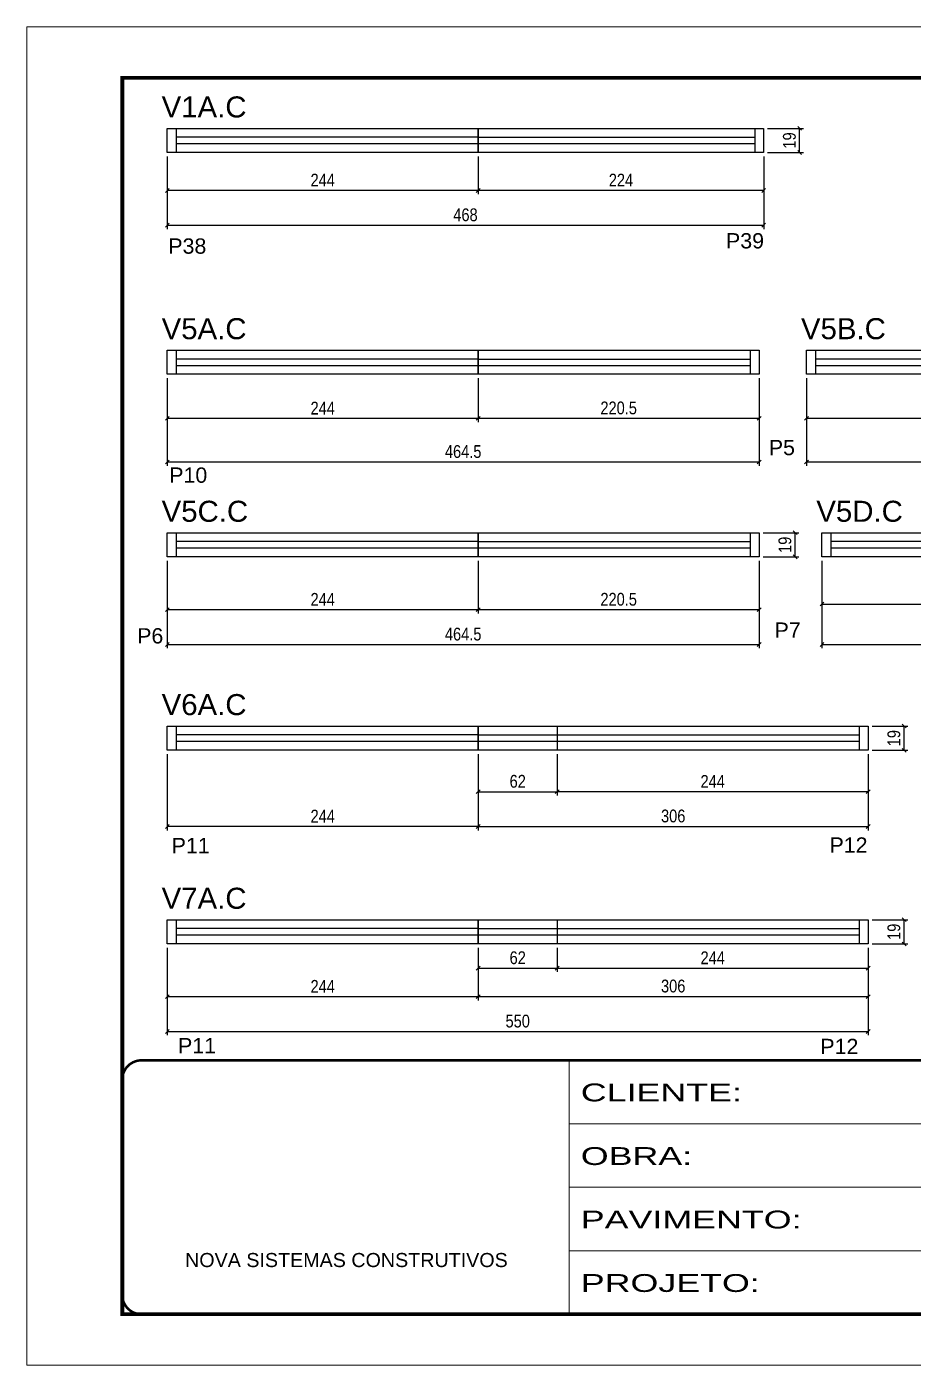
# Model space of a CAD drawing. Header units: millimetres. Extents: x 1659 to 9159, y 667 to 9133.
# Drawn here: x 3895 to 4591, y 1816 to 2866 of the extents above; entities that cross this region are included whole.
import ezdxf

# ---------------------------------------------------------------- set-up
doc = ezdxf.new("R2010")
doc.units = ezdxf.units.MM
doc.linetypes.add('CONTINUO', pattern=[0])
doc.linetypes.add('DASHED', pattern=[0.75, 0.5, -0.25])
for name, color, linetype in [('5', 5, 'Continuous'), ('COTA', 241, 'Continuous'), ('NOMENCLATURA', 7, 'Continuous'), ('Painéis', 200, 'Continuous'), ('SARR_2.2x7', 40, 'Continuous')]:
    doc.layers.add(name, color=color, linetype=linetype)
doc.layers.add('Folhas', color=255, linetype='Continuous', lineweight=9)
doc.layers.add('SARRAFO DE PRESSAO', color=251, linetype='DASHED', lineweight=9)
doc.styles.add('ARIAL', font='arial.ttf')
doc.styles.add('COTA TECNICA', font='techl___.ttf', dxfattribs={"height": 10})
doc.styles.add('COTA TECNICA-50', font='techl___.ttf', dxfattribs={"height": 10})
doc.styles.get("Standard").update_dxf_attribs({"font": 'arial.ttf'})
doc.styles.add('Tecnologia', font='')
doc.styles.get('Tecnologia').set_extended_font_data('Forgotten Futurist')
doc.dimstyles.new('COTA PAINEL-50', dxfattribs={"dimtxt": 10, "dimasz": 3, "dimexe": 3, "dimexo": 3, "dimgap": 3, "dimtad": 1, "dimdec": 1, "dimzin": 12, "dimdsep": 46, "dimtxsty": 'COTA TECNICA-50', "dimblk1": 'OBLIQUE', "dimblk2": 'OBLIQUE', "dimsah": 1, "dimcen": 0.9, "dimclrd": 4, "dimclre": 4, "dimclrt": 240, "dimadec": 1, "dimazin": 3, "dimtfac": 1, "dimtdec": 1, "dimtmove": 0, "dimatfit": 3, "dimfxl": 0, "dimtolj": 1, "dimtzin": 12, "dimarcsym": 0})
doc.dimstyles.new('PAINEL', dxfattribs={"dimtxt": 10, "dimasz": 3, "dimexe": 3, "dimexo": 3, "dimgap": 3, "dimtad": 1, "dimdec": 1, "dimzin": 12, "dimdsep": 46, "dimtxsty": 'COTA TECNICA', "dimblk1": 'OBLIQUE', "dimblk2": 'OBLIQUE', "dimsah": 1, "dimcen": 0.9, "dimclrd": 4, "dimclre": 4, "dimclrt": 240, "dimadec": 1, "dimazin": 3, "dimtfac": 1, "dimtdec": 1, "dimtmove": 0, "dimatfit": 3, "dimfxl": 0, "dimtolj": 1, "dimtzin": 12, "dimarcsym": 0})

# ---------------------------------------------------------------- blocks, each defined once
blk = doc.blocks.new('9999999999')
at = {"color": 30, "linetype": 'CONTINUO'}
for p, q in [((98564.6, 34230.2), (98564.6, 34429.4)), ((98564.6, 34379.6), (99584, 34379.6)), ((98564.6, 34329.8), (99488, 34329.8)), ((98564.6, 34280), (99488, 34280))]:
    blk.add_line(p, q, dxfattribs=at)
at = {"color": 30, "linetype": 'CONTINUO', "const_width": 2}
blk.add_lwpolyline([(99584, 34230.2), (99584, 34414.4, 0.414214), (99569, 34429.4), (98229, 34429.4, 0.414214), (98214, 34414.4), (98214, 34245.2, 0.414214), (98229, 34230.2), (99584, 34230.2)], format="xyb", dxfattribs=at)
at = {"layer": 'Folhas'}
blk.add_lwpolyline([(98139, 34190.2), (99624, 34190.2), (99624, 35240.2), (98139, 35240.2)], close=True, dxfattribs=at)
at = {"layer": 'Folhas', "color": 30, "const_width": 3}
blk.add_lwpolyline([(98214, 34230.2), (99584, 34230.2), (99584, 35200.2), (98214, 35200.2)], close=True, dxfattribs=at)
at = {"color": 7, "linetype": 'Continuous', "ltscale": 5, "style": 'ARIAL'}
blk.add_text('NOVA SISTEMAS CONSTRUTIVOS', height=11.059, dxfattribs=at).set_placement((98263.2, 34267.2))
at = {"layer": 'Folhas', "color": 7, "style": 'Tecnologia', "width": 1.5}
for s, p in [('CLIENTE:', (98573.7, 34397.2)), ('OBRA:', (98573.7, 34347.3)), ('PAVIMENTO:', (98573.7, 34297.5)), ('PROJETO:', (98573.7, 34247.7))]:
    blk.add_text(s, height=14, dxfattribs=at).set_placement(p)
blk = doc.blocks.new('_Oblique')
at = {"color": 0, "linetype": 'ByBlock', "lineweight": -2}
blk.add_line((-0.5, -0.5), (0.5, 0.5), dxfattribs=at)
blk = doc.blocks.new('*D43')
at = {"layer": 'COTA', "color": 4, "lineweight": -2}
for p, q in [((4476.6, 2786.3), (4504.8, 2786.3)), ((4501.8, 2767.3), (4501.8, 2786.3)), ((4476.6, 2767.3), (4504.8, 2767.3))]:
    blk.add_line(p, q, dxfattribs=at)
at = {"layer": 'Defpoints', "color": 0}
for p in [(4473.6, 2786.3), (4501.8, 2786.3), (4473.6, 2767.3)]:
    blk.add_point(p, dxfattribs=at)
at = {"layer": 'COTA', "color": 4, "lineweight": -2, "xscale": 3, "yscale": 3, "zscale": 3}
for p, rotation in [((4501.8, 2786.3), 90), ((4501.8, 2767.3), 270)]:
    blk.add_blockref('_Oblique', p, dxfattribs=dict(at, rotation=rotation))
at = {"layer": 'COTA', "color": 240, "insert": (4493.8, 2776.8), "char_height": 10, "attachment_point": 5, "rotation": 90, "style": 'COTA TECNICA'}
blk.add_mtext('\\A1;19', dxfattribs=at)
blk = doc.blocks.new('*D44')
at = {"layer": 'COTA', "color": 4, "linetype": 'ByBlock', "lineweight": -2}
for p, q in [((4005.6, 2764.3), (4005.6, 2734.6)), ((4249.6, 2764.3), (4249.6, 2734.6)), ((4249.6, 2737.6), (4005.6, 2737.6))]:
    blk.add_line(p, q, dxfattribs=at)
at = {"layer": 'Defpoints', "color": 0, "linetype": 'ByBlock'}
for p in [(4005.6, 2767.3), (4249.6, 2767.3), (4005.6, 2737.6)]:
    blk.add_point(p, dxfattribs=at)
at = {"layer": 'COTA', "color": 4, "linetype": 'ByBlock', "lineweight": -2, "xscale": 3, "yscale": 3, "zscale": 3, "rotation": 180}
blk.add_blockref('_Oblique', (4005.6, 2737.6), dxfattribs=at)
at = {"layer": 'COTA', "color": 4, "linetype": 'ByBlock', "lineweight": -2, "xscale": 3, "yscale": 3, "zscale": 3}
blk.add_blockref('_Oblique', (4249.6, 2737.6), dxfattribs=at)
at = {"layer": 'COTA', "color": 240, "linetype": 'ByBlock', "insert": (4127.6, 2745.7), "char_height": 10, "attachment_point": 5, "style": 'COTA TECNICA-50'}
blk.add_mtext('\\A1;244', dxfattribs=at)
blk = doc.blocks.new('*D45')
at = {"layer": 'COTA', "color": 4, "linetype": 'ByBlock', "lineweight": -2}
for p, q in [((4249.6, 2764.3), (4249.6, 2734.6)), ((4473.6, 2764.3), (4473.6, 2734.6)), ((4473.6, 2737.6), (4249.6, 2737.6))]:
    blk.add_line(p, q, dxfattribs=at)
at = {"layer": 'Defpoints', "color": 0, "linetype": 'ByBlock'}
for p in [(4249.6, 2767.3), (4473.6, 2767.3), (4249.6, 2737.6)]:
    blk.add_point(p, dxfattribs=at)
at = {"layer": 'COTA', "color": 4, "linetype": 'ByBlock', "lineweight": -2, "xscale": 3, "yscale": 3, "zscale": 3, "rotation": 180}
blk.add_blockref('_Oblique', (4249.6, 2737.6), dxfattribs=at)
at = {"layer": 'COTA', "color": 4, "linetype": 'ByBlock', "lineweight": -2, "xscale": 3, "yscale": 3, "zscale": 3}
blk.add_blockref('_Oblique', (4473.6, 2737.6), dxfattribs=at)
at = {"layer": 'COTA', "color": 240, "linetype": 'ByBlock', "insert": (4361.6, 2745.7), "char_height": 10, "attachment_point": 5, "style": 'COTA TECNICA-50'}
blk.add_mtext('\\A1;224', dxfattribs=at)
blk = doc.blocks.new('*D157')
at = {"layer": 'COTA', "color": 4, "lineweight": -2}
for p, q in [((4005.6, 2764.3), (4005.6, 2707.3)), ((4473.6, 2764.3), (4473.6, 2707.3)), ((4005.6, 2710.3), (4473.6, 2710.3))]:
    blk.add_line(p, q, dxfattribs=at)
at = {"layer": 'Defpoints', "color": 0}
for p in [(4005.6, 2767.3), (4473.6, 2767.3), (4473.6, 2710.3)]:
    blk.add_point(p, dxfattribs=at)
at = {"layer": 'COTA', "color": 4, "lineweight": -2, "xscale": 3, "yscale": 3, "zscale": 3, "rotation": 180}
blk.add_blockref('_Oblique', (4005.6, 2710.3), dxfattribs=at)
at = {"layer": 'COTA', "color": 4, "lineweight": -2, "xscale": 3, "yscale": 3, "zscale": 3}
blk.add_blockref('_Oblique', (4473.6, 2710.3), dxfattribs=at)
at = {"layer": 'COTA', "color": 240, "insert": (4239.6, 2718.4), "char_height": 10, "attachment_point": 5, "style": 'COTA TECNICA'}
blk.add_mtext('\\A1;468', dxfattribs=at)
blk = doc.blocks.new('*D49')
at = {"layer": 'COTA', "color": 4, "linetype": 'ByBlock', "lineweight": -2}
for p, q in [((4005.6, 2590.4), (4005.6, 2555.8)), ((4249.6, 2590.4), (4249.6, 2555.8)), ((4249.6, 2558.8), (4005.6, 2558.8))]:
    blk.add_line(p, q, dxfattribs=at)
at = {"layer": 'Defpoints', "color": 0, "linetype": 'ByBlock'}
for p in [(4005.6, 2593.4), (4249.6, 2593.4), (4005.6, 2558.8)]:
    blk.add_point(p, dxfattribs=at)
at = {"layer": 'COTA', "color": 4, "linetype": 'ByBlock', "lineweight": -2, "xscale": 3, "yscale": 3, "zscale": 3, "rotation": 180}
blk.add_blockref('_Oblique', (4005.6, 2558.8), dxfattribs=at)
at = {"layer": 'COTA', "color": 4, "linetype": 'ByBlock', "lineweight": -2, "xscale": 3, "yscale": 3, "zscale": 3}
blk.add_blockref('_Oblique', (4249.6, 2558.8), dxfattribs=at)
at = {"layer": 'COTA', "color": 240, "linetype": 'ByBlock', "insert": (4127.6, 2566.8), "char_height": 10, "attachment_point": 5, "style": 'COTA TECNICA-50'}
blk.add_mtext('\\A1;244', dxfattribs=at)
blk = doc.blocks.new('*D50')
at = {"layer": 'COTA', "color": 4, "linetype": 'ByBlock', "lineweight": -2}
for p, q in [((4249.6, 2590.4), (4249.6, 2555.8)), ((4470.1, 2590.4), (4470.1, 2555.8)), ((4470.1, 2558.8), (4249.6, 2558.8))]:
    blk.add_line(p, q, dxfattribs=at)
at = {"layer": 'Defpoints', "color": 0, "linetype": 'ByBlock'}
for p in [(4249.6, 2593.4), (4470.1, 2593.4), (4249.6, 2558.8)]:
    blk.add_point(p, dxfattribs=at)
at = {"layer": 'COTA', "color": 4, "linetype": 'ByBlock', "lineweight": -2, "xscale": 3, "yscale": 3, "zscale": 3, "rotation": 180}
blk.add_blockref('_Oblique', (4249.6, 2558.8), dxfattribs=at)
at = {"layer": 'COTA', "color": 4, "linetype": 'ByBlock', "lineweight": -2, "xscale": 3, "yscale": 3, "zscale": 3}
blk.add_blockref('_Oblique', (4470.1, 2558.8), dxfattribs=at)
at = {"layer": 'COTA', "color": 240, "linetype": 'ByBlock', "insert": (4359.8, 2566.9), "char_height": 10, "attachment_point": 5, "style": 'COTA TECNICA-50'}
blk.add_mtext('\\A1;220.5', dxfattribs=at)
blk = doc.blocks.new('*D159')
at = {"layer": 'COTA', "color": 4, "lineweight": -2}
for p, q in [((4005.6, 2590.4), (4005.6, 2521.6)), ((4470.1, 2590.4), (4470.1, 2521.6)), ((4005.6, 2524.6), (4470.1, 2524.6))]:
    blk.add_line(p, q, dxfattribs=at)
at = {"layer": 'Defpoints', "color": 0}
for p in [(4005.6, 2593.4), (4470.1, 2593.4), (4470.1, 2524.6)]:
    blk.add_point(p, dxfattribs=at)
at = {"layer": 'COTA', "color": 4, "lineweight": -2, "xscale": 3, "yscale": 3, "zscale": 3, "rotation": 180}
blk.add_blockref('_Oblique', (4005.6, 2524.6), dxfattribs=at)
at = {"layer": 'COTA', "color": 4, "lineweight": -2, "xscale": 3, "yscale": 3, "zscale": 3}
blk.add_blockref('_Oblique', (4470.1, 2524.6), dxfattribs=at)
at = {"layer": 'COTA', "color": 240, "insert": (4237.8, 2532.7), "char_height": 10, "attachment_point": 5, "style": 'COTA TECNICA'}
blk.add_mtext('\\A1;464.5', dxfattribs=at)
blk = doc.blocks.new('*D51')
at = {"layer": 'COTA', "color": 4, "linetype": 'ByBlock', "lineweight": -2}
for p, q in [((4507.2, 2590.4), (4507.2, 2555.8)), ((4751.2, 2590.4), (4751.2, 2555.8)), ((4751.2, 2558.8), (4507.2, 2558.8))]:
    blk.add_line(p, q, dxfattribs=at)
at = {"layer": 'Defpoints', "color": 0, "linetype": 'ByBlock'}
for p in [(4507.2, 2593.4), (4751.2, 2593.4), (4507.2, 2558.8)]:
    blk.add_point(p, dxfattribs=at)
at = {"layer": 'COTA', "color": 4, "linetype": 'ByBlock', "lineweight": -2, "xscale": 3, "yscale": 3, "zscale": 3, "rotation": 180}
blk.add_blockref('_Oblique', (4507.2, 2558.8), dxfattribs=at)
at = {"layer": 'COTA', "color": 4, "linetype": 'ByBlock', "lineweight": -2, "xscale": 3, "yscale": 3, "zscale": 3}
blk.add_blockref('_Oblique', (4751.2, 2558.8), dxfattribs=at)
at = {"layer": 'COTA', "color": 240, "linetype": 'ByBlock', "insert": (4629.2, 2566.8), "char_height": 10, "attachment_point": 5, "style": 'COTA TECNICA-50'}
blk.add_mtext('\\A1;244', dxfattribs=at)
blk = doc.blocks.new('*D160')
at = {"layer": 'COTA', "color": 4, "lineweight": -2}
for p, q in [((4507.2, 2590.4), (4507.2, 2521.6)), ((4968.2, 2590.4), (4968.2, 2521.6)), ((4507.2, 2524.6), (4968.2, 2524.6))]:
    blk.add_line(p, q, dxfattribs=at)
at = {"layer": 'Defpoints', "color": 0}
for p in [(4507.2, 2593.4), (4968.2, 2593.4), (4968.2, 2524.6)]:
    blk.add_point(p, dxfattribs=at)
at = {"layer": 'COTA', "color": 4, "lineweight": -2, "xscale": 3, "yscale": 3, "zscale": 3, "rotation": 180}
blk.add_blockref('_Oblique', (4507.2, 2524.6), dxfattribs=at)
at = {"layer": 'COTA', "color": 4, "lineweight": -2, "xscale": 3, "yscale": 3, "zscale": 3}
blk.add_blockref('_Oblique', (4968.2, 2524.6), dxfattribs=at)
at = {"layer": 'COTA', "color": 240, "insert": (4737.7, 2532.7), "char_height": 10, "attachment_point": 5, "style": 'COTA TECNICA'}
blk.add_mtext('\\A1;461', dxfattribs=at)
blk = doc.blocks.new('*D53')
at = {"layer": 'COTA', "color": 4, "lineweight": -2}
for p, q in [((4473.1, 2469.1), (4501.3, 2469.1)), ((4498.3, 2450.1), (4498.3, 2469.1)), ((4473.1, 2450.1), (4501.3, 2450.1))]:
    blk.add_line(p, q, dxfattribs=at)
at = {"layer": 'Defpoints', "color": 0}
for p in [(4470.1, 2469.1), (4498.3, 2469.1), (4470.1, 2450.1)]:
    blk.add_point(p, dxfattribs=at)
at = {"layer": 'COTA', "color": 4, "lineweight": -2, "xscale": 3, "yscale": 3, "zscale": 3}
for p, rotation in [((4498.3, 2469.1), 90), ((4498.3, 2450.1), 270)]:
    blk.add_blockref('_Oblique', p, dxfattribs=dict(at, rotation=rotation))
at = {"layer": 'COTA', "color": 240, "insert": (4490.3, 2459.6), "char_height": 10, "attachment_point": 5, "rotation": 90, "style": 'COTA TECNICA'}
blk.add_mtext('\\A1;19', dxfattribs=at)
blk = doc.blocks.new('*D54')
at = {"layer": 'COTA', "color": 4, "linetype": 'ByBlock', "lineweight": -2}
for p, q in [((4005.6, 2447.1), (4005.6, 2405.7)), ((4249.6, 2447.1), (4249.6, 2405.7)), ((4249.6, 2408.7), (4005.6, 2408.7))]:
    blk.add_line(p, q, dxfattribs=at)
at = {"layer": 'Defpoints', "color": 0, "linetype": 'ByBlock'}
for p in [(4005.6, 2450.1), (4249.6, 2450.1), (4005.6, 2408.7)]:
    blk.add_point(p, dxfattribs=at)
at = {"layer": 'COTA', "color": 4, "linetype": 'ByBlock', "lineweight": -2, "xscale": 3, "yscale": 3, "zscale": 3, "rotation": 180}
blk.add_blockref('_Oblique', (4005.6, 2408.7), dxfattribs=at)
at = {"layer": 'COTA', "color": 4, "linetype": 'ByBlock', "lineweight": -2, "xscale": 3, "yscale": 3, "zscale": 3}
blk.add_blockref('_Oblique', (4249.6, 2408.7), dxfattribs=at)
at = {"layer": 'COTA', "color": 240, "linetype": 'ByBlock', "insert": (4127.6, 2416.8), "char_height": 10, "attachment_point": 5, "style": 'COTA TECNICA-50'}
blk.add_mtext('\\A1;244', dxfattribs=at)
blk = doc.blocks.new('*D55')
at = {"layer": 'COTA', "color": 4, "linetype": 'ByBlock', "lineweight": -2}
for p, q in [((4249.6, 2447.1), (4249.6, 2405.7)), ((4470.1, 2447.1), (4470.1, 2405.7)), ((4470.1, 2408.7), (4249.6, 2408.7))]:
    blk.add_line(p, q, dxfattribs=at)
at = {"layer": 'Defpoints', "color": 0, "linetype": 'ByBlock'}
for p in [(4249.6, 2450.1), (4470.1, 2450.1), (4249.6, 2408.7)]:
    blk.add_point(p, dxfattribs=at)
at = {"layer": 'COTA', "color": 4, "linetype": 'ByBlock', "lineweight": -2, "xscale": 3, "yscale": 3, "zscale": 3, "rotation": 180}
blk.add_blockref('_Oblique', (4249.6, 2408.7), dxfattribs=at)
at = {"layer": 'COTA', "color": 4, "linetype": 'ByBlock', "lineweight": -2, "xscale": 3, "yscale": 3, "zscale": 3}
blk.add_blockref('_Oblique', (4470.1, 2408.7), dxfattribs=at)
at = {"layer": 'COTA', "color": 240, "linetype": 'ByBlock', "insert": (4359.8, 2416.8), "char_height": 10, "attachment_point": 5, "style": 'COTA TECNICA-50'}
blk.add_mtext('\\A1;220.5', dxfattribs=at)
blk = doc.blocks.new('*D161')
at = {"layer": 'COTA', "color": 4, "lineweight": -2}
for p, q in [((4005.6, 2447.1), (4005.6, 2378.4)), ((4470.1, 2447.1), (4470.1, 2378.4)), ((4005.6, 2381.4), (4470.1, 2381.4))]:
    blk.add_line(p, q, dxfattribs=at)
at = {"layer": 'Defpoints', "color": 0}
for p in [(4005.6, 2450.1), (4470.1, 2450.1), (4470.1, 2381.4)]:
    blk.add_point(p, dxfattribs=at)
at = {"layer": 'COTA', "color": 4, "lineweight": -2, "xscale": 3, "yscale": 3, "zscale": 3, "rotation": 180}
blk.add_blockref('_Oblique', (4005.6, 2381.4), dxfattribs=at)
at = {"layer": 'COTA', "color": 4, "lineweight": -2, "xscale": 3, "yscale": 3, "zscale": 3}
blk.add_blockref('_Oblique', (4470.1, 2381.4), dxfattribs=at)
at = {"layer": 'COTA', "color": 240, "insert": (4237.8, 2389.5), "char_height": 10, "attachment_point": 5, "style": 'COTA TECNICA'}
blk.add_mtext('\\A1;464.5', dxfattribs=at)
blk = doc.blocks.new('*D57')
at = {"layer": 'COTA', "color": 4, "linetype": 'ByBlock', "lineweight": -2}
for p, q in [((4519.3, 2447.1), (4519.3, 2410.1)), ((4763.3, 2447.1), (4763.3, 2410.1)), ((4519.3, 2413.1), (4763.3, 2413.1))]:
    blk.add_line(p, q, dxfattribs=at)
at = {"layer": 'Defpoints', "color": 0, "linetype": 'ByBlock'}
for p in [(4519.3, 2450.1), (4763.3, 2450.1), (4763.3, 2413.1)]:
    blk.add_point(p, dxfattribs=at)
at = {"layer": 'COTA', "color": 4, "linetype": 'ByBlock', "lineweight": -2, "xscale": 3, "yscale": 3, "zscale": 3, "rotation": 180}
blk.add_blockref('_Oblique', (4519.3, 2413.1), dxfattribs=at)
at = {"layer": 'COTA', "color": 4, "linetype": 'ByBlock', "lineweight": -2, "xscale": 3, "yscale": 3, "zscale": 3}
blk.add_blockref('_Oblique', (4763.3, 2413.1), dxfattribs=at)
at = {"layer": 'COTA', "color": 240, "linetype": 'ByBlock', "insert": (4641.3, 2421.1), "char_height": 10, "attachment_point": 5, "style": 'COTA TECNICA-50'}
blk.add_mtext('\\A1;244', dxfattribs=at)
blk = doc.blocks.new('*D162')
at = {"layer": 'COTA', "color": 4, "lineweight": -2}
for p, q in [((4519.3, 2447.1), (4519.3, 2378.4)), ((4909.8, 2447.1), (4909.8, 2378.4)), ((4519.3, 2381.4), (4909.8, 2381.4))]:
    blk.add_line(p, q, dxfattribs=at)
at = {"layer": 'Defpoints', "color": 0}
for p in [(4519.3, 2450.1), (4909.8, 2450.1), (4909.8, 2381.4)]:
    blk.add_point(p, dxfattribs=at)
at = {"layer": 'COTA', "color": 4, "lineweight": -2, "xscale": 3, "yscale": 3, "zscale": 3, "rotation": 180}
blk.add_blockref('_Oblique', (4519.3, 2381.4), dxfattribs=at)
at = {"layer": 'COTA', "color": 4, "lineweight": -2, "xscale": 3, "yscale": 3, "zscale": 3}
blk.add_blockref('_Oblique', (4909.8, 2381.4), dxfattribs=at)
at = {"layer": 'COTA', "color": 240, "insert": (4714.5, 2389.6), "char_height": 10, "attachment_point": 5, "style": 'COTA TECNICA'}
blk.add_mtext('\\A1;390.5', dxfattribs=at)
blk = doc.blocks.new('*D77')
at = {"layer": 'COTA', "color": 4, "lineweight": -2}
for p, q in [((4558.6, 2317.4), (4586.8, 2317.4)), ((4583.8, 2298.4), (4583.8, 2317.4)), ((4558.6, 2298.4), (4586.8, 2298.4))]:
    blk.add_line(p, q, dxfattribs=at)
at = {"layer": 'Defpoints', "color": 0}
for p in [(4555.6, 2317.4), (4583.8, 2317.4), (4555.6, 2298.4)]:
    blk.add_point(p, dxfattribs=at)
at = {"layer": 'COTA', "color": 4, "lineweight": -2, "xscale": 3, "yscale": 3, "zscale": 3}
for p, rotation in [((4583.8, 2317.4), 90), ((4583.8, 2298.4), 270)]:
    blk.add_blockref('_Oblique', p, dxfattribs=dict(at, rotation=rotation))
at = {"layer": 'COTA', "color": 240, "insert": (4575.8, 2307.9), "char_height": 10, "attachment_point": 5, "rotation": 90, "style": 'COTA TECNICA'}
blk.add_mtext('\\A1;19', dxfattribs=at)
blk = doc.blocks.new('*D78')
at = {"layer": 'COTA', "color": 4, "linetype": 'ByBlock', "lineweight": -2}
for p, q in [((4005.6, 2295.4), (4005.6, 2235.6)), ((4249.6, 2295.4), (4249.6, 2235.6)), ((4249.6, 2238.6), (4005.6, 2238.6))]:
    blk.add_line(p, q, dxfattribs=at)
at = {"layer": 'Defpoints', "color": 0, "linetype": 'ByBlock'}
for p in [(4005.6, 2298.4), (4249.6, 2298.4), (4005.6, 2238.6)]:
    blk.add_point(p, dxfattribs=at)
at = {"layer": 'COTA', "color": 4, "linetype": 'ByBlock', "lineweight": -2, "xscale": 3, "yscale": 3, "zscale": 3, "rotation": 180}
blk.add_blockref('_Oblique', (4005.6, 2238.6), dxfattribs=at)
at = {"layer": 'COTA', "color": 4, "linetype": 'ByBlock', "lineweight": -2, "xscale": 3, "yscale": 3, "zscale": 3}
blk.add_blockref('_Oblique', (4249.6, 2238.6), dxfattribs=at)
at = {"layer": 'COTA', "color": 240, "linetype": 'ByBlock', "insert": (4127.6, 2246.7), "char_height": 10, "attachment_point": 5, "style": 'COTA TECNICA-50'}
blk.add_mtext('\\A1;244', dxfattribs=at)
blk = doc.blocks.new('*D79')
at = {"layer": 'COTA', "color": 4, "linetype": 'ByBlock', "lineweight": -2}
for p, q in [((4311.6, 2295.4), (4311.6, 2262.9)), ((4555.6, 2295.4), (4555.6, 2262.9)), ((4555.6, 2265.9), (4311.6, 2265.9))]:
    blk.add_line(p, q, dxfattribs=at)
at = {"layer": 'Defpoints', "color": 0, "linetype": 'ByBlock'}
for p in [(4311.6, 2298.4), (4555.6, 2298.4), (4311.6, 2265.9)]:
    blk.add_point(p, dxfattribs=at)
at = {"layer": 'COTA', "color": 4, "linetype": 'ByBlock', "lineweight": -2, "xscale": 3, "yscale": 3, "zscale": 3, "rotation": 180}
blk.add_blockref('_Oblique', (4311.6, 2265.9), dxfattribs=at)
at = {"layer": 'COTA', "color": 4, "linetype": 'ByBlock', "lineweight": -2, "xscale": 3, "yscale": 3, "zscale": 3}
blk.add_blockref('_Oblique', (4555.6, 2265.9), dxfattribs=at)
at = {"layer": 'COTA', "color": 240, "linetype": 'ByBlock', "insert": (4433.6, 2274), "char_height": 10, "attachment_point": 5, "style": 'COTA TECNICA-50'}
blk.add_mtext('\\A1;244', dxfattribs=at)
blk = doc.blocks.new('*D175')
at = {"layer": 'COTA', "color": 4, "lineweight": -2}
for p, q in [((4249.6, 2295.4), (4249.6, 2235.6)), ((4555.6, 2295.4), (4555.6, 2235.6)), ((4249.6, 2238.6), (4555.6, 2238.6))]:
    blk.add_line(p, q, dxfattribs=at)
at = {"layer": 'Defpoints', "color": 0}
for p in [(4249.6, 2298.4), (4555.6, 2298.4), (4555.6, 2238.6)]:
    blk.add_point(p, dxfattribs=at)
at = {"layer": 'COTA', "color": 4, "lineweight": -2, "xscale": 3, "yscale": 3, "zscale": 3, "rotation": 180}
blk.add_blockref('_Oblique', (4249.6, 2238.6), dxfattribs=at)
at = {"layer": 'COTA', "color": 4, "lineweight": -2, "xscale": 3, "yscale": 3, "zscale": 3}
blk.add_blockref('_Oblique', (4555.6, 2238.6), dxfattribs=at)
at = {"layer": 'COTA', "color": 240, "insert": (4402.6, 2246.8), "char_height": 10, "attachment_point": 5, "style": 'COTA TECNICA'}
blk.add_mtext('\\A1;306', dxfattribs=at)
blk = doc.blocks.new('*D80')
at = {"layer": 'COTA', "color": 4, "lineweight": -2}
for p, q in [((4558.6, 2165.5), (4586.8, 2165.5)), ((4583.8, 2146.5), (4583.8, 2165.5)), ((4558.6, 2146.5), (4586.8, 2146.5))]:
    blk.add_line(p, q, dxfattribs=at)
at = {"layer": 'Defpoints', "color": 0}
for p in [(4555.6, 2165.5), (4583.8, 2165.5), (4555.6, 2146.5)]:
    blk.add_point(p, dxfattribs=at)
at = {"layer": 'COTA', "color": 4, "lineweight": -2, "xscale": 3, "yscale": 3, "zscale": 3}
for p, rotation in [((4583.8, 2165.5), 90), ((4583.8, 2146.5), 270)]:
    blk.add_blockref('_Oblique', p, dxfattribs=dict(at, rotation=rotation))
at = {"layer": 'COTA', "color": 240, "insert": (4575.8, 2156), "char_height": 10, "attachment_point": 5, "rotation": 90, "style": 'COTA TECNICA'}
blk.add_mtext('\\A1;19', dxfattribs=at)
blk = doc.blocks.new('*D81')
at = {"layer": 'COTA', "color": 4, "linetype": 'ByBlock', "lineweight": -2}
for p, q in [((4005.6, 2143.5), (4005.6, 2102.1)), ((4249.6, 2143.5), (4249.6, 2102.1)), ((4249.6, 2105.1), (4005.6, 2105.1))]:
    blk.add_line(p, q, dxfattribs=at)
at = {"layer": 'Defpoints', "color": 0, "linetype": 'ByBlock'}
for p in [(4005.6, 2146.5), (4249.6, 2146.5), (4005.6, 2105.1)]:
    blk.add_point(p, dxfattribs=at)
at = {"layer": 'COTA', "color": 4, "linetype": 'ByBlock', "lineweight": -2, "xscale": 3, "yscale": 3, "zscale": 3, "rotation": 180}
blk.add_blockref('_Oblique', (4005.6, 2105.1), dxfattribs=at)
at = {"layer": 'COTA', "color": 4, "linetype": 'ByBlock', "lineweight": -2, "xscale": 3, "yscale": 3, "zscale": 3}
blk.add_blockref('_Oblique', (4249.6, 2105.1), dxfattribs=at)
at = {"layer": 'COTA', "color": 240, "linetype": 'ByBlock', "insert": (4127.6, 2113.2), "char_height": 10, "attachment_point": 5, "style": 'COTA TECNICA-50'}
blk.add_mtext('\\A1;244', dxfattribs=at)
blk = doc.blocks.new('*D82')
at = {"layer": 'COTA', "color": 4, "linetype": 'ByBlock', "lineweight": -2}
for p, q in [((4249.6, 2143.5), (4249.6, 2102.1)), ((4555.6, 2143.5), (4555.6, 2102.1)), ((4555.6, 2105.1), (4249.6, 2105.1))]:
    blk.add_line(p, q, dxfattribs=at)
at = {"layer": 'Defpoints', "color": 0, "linetype": 'ByBlock'}
for p in [(4249.6, 2146.5), (4555.6, 2146.5), (4249.6, 2105.1)]:
    blk.add_point(p, dxfattribs=at)
at = {"layer": 'COTA', "color": 4, "linetype": 'ByBlock', "lineweight": -2, "xscale": 3, "yscale": 3, "zscale": 3, "rotation": 180}
blk.add_blockref('_Oblique', (4249.6, 2105.1), dxfattribs=at)
at = {"layer": 'COTA', "color": 4, "linetype": 'ByBlock', "lineweight": -2, "xscale": 3, "yscale": 3, "zscale": 3}
blk.add_blockref('_Oblique', (4555.6, 2105.1), dxfattribs=at)
at = {"layer": 'COTA', "color": 240, "linetype": 'ByBlock', "insert": (4402.6, 2113.4), "char_height": 10, "attachment_point": 5, "style": 'COTA TECNICA-50'}
blk.add_mtext('\\A1;306', dxfattribs=at)
blk = doc.blocks.new('*D176')
at = {"layer": 'COTA', "color": 4, "lineweight": -2}
for p, q in [((4005.6, 2143.5), (4005.6, 2074.8)), ((4555.6, 2143.5), (4555.6, 2074.8)), ((4005.6, 2077.8), (4555.6, 2077.8))]:
    blk.add_line(p, q, dxfattribs=at)
at = {"layer": 'Defpoints', "color": 0}
for p in [(4005.6, 2146.5), (4555.6, 2146.5), (4555.6, 2077.8)]:
    blk.add_point(p, dxfattribs=at)
at = {"layer": 'COTA', "color": 4, "lineweight": -2, "xscale": 3, "yscale": 3, "zscale": 3, "rotation": 180}
blk.add_blockref('_Oblique', (4005.6, 2077.8), dxfattribs=at)
at = {"layer": 'COTA', "color": 4, "lineweight": -2, "xscale": 3, "yscale": 3, "zscale": 3}
blk.add_blockref('_Oblique', (4555.6, 2077.8), dxfattribs=at)
at = {"layer": 'COTA', "color": 240, "insert": (4280.6, 2085.9), "char_height": 10, "attachment_point": 5, "style": 'COTA TECNICA'}
blk.add_mtext('\\A1;550', dxfattribs=at)
blk = doc.blocks.new('*D209')
at = {"layer": 'COTA', "color": 4, "linetype": 'ByBlock', "lineweight": -2}
for p, q in [((4249.6, 2295.4), (4249.6, 2262.9)), ((4311.6, 2295.4), (4311.6, 2262.9)), ((4249.6, 2265.9), (4311.6, 2265.9))]:
    blk.add_line(p, q, dxfattribs=at)
at = {"layer": 'Defpoints', "color": 0, "linetype": 'ByBlock'}
for p in [(4249.6, 2298.4), (4311.6, 2298.4), (4311.6, 2265.9)]:
    blk.add_point(p, dxfattribs=at)
at = {"layer": 'COTA', "color": 4, "linetype": 'ByBlock', "lineweight": -2, "xscale": 3, "yscale": 3, "zscale": 3, "rotation": 180}
blk.add_blockref('_Oblique', (4249.6, 2265.9), dxfattribs=at)
at = {"layer": 'COTA', "color": 4, "linetype": 'ByBlock', "lineweight": -2, "xscale": 3, "yscale": 3, "zscale": 3}
blk.add_blockref('_Oblique', (4311.6, 2265.9), dxfattribs=at)
at = {"layer": 'COTA', "color": 240, "linetype": 'ByBlock', "insert": (4280.6, 2274), "char_height": 10, "attachment_point": 5, "style": 'COTA TECNICA-50'}
blk.add_mtext('\\A1;62', dxfattribs=at)
blk = doc.blocks.new('*D210')
at = {"layer": 'COTA', "color": 4, "linetype": 'ByBlock', "lineweight": -2}
for p, q in [((4249.6, 2143.5), (4249.6, 2124.5)), ((4311.6, 2143.5), (4311.6, 2124.5)), ((4249.6, 2127.5), (4311.6, 2127.5))]:
    blk.add_line(p, q, dxfattribs=at)
at = {"layer": 'Defpoints', "color": 0, "linetype": 'ByBlock'}
for p in [(4249.6, 2146.5), (4311.6, 2146.5), (4311.6, 2127.5)]:
    blk.add_point(p, dxfattribs=at)
at = {"layer": 'COTA', "color": 4, "linetype": 'ByBlock', "lineweight": -2, "xscale": 3, "yscale": 3, "zscale": 3, "rotation": 180}
blk.add_blockref('_Oblique', (4249.6, 2127.5), dxfattribs=at)
at = {"layer": 'COTA', "color": 4, "linetype": 'ByBlock', "lineweight": -2, "xscale": 3, "yscale": 3, "zscale": 3}
blk.add_blockref('_Oblique', (4311.6, 2127.5), dxfattribs=at)
at = {"layer": 'COTA', "color": 240, "linetype": 'ByBlock', "insert": (4280.6, 2135.6), "char_height": 10, "attachment_point": 5, "style": 'COTA TECNICA-50'}
blk.add_mtext('\\A1;62', dxfattribs=at)
blk = doc.blocks.new('*D211')
at = {"layer": 'COTA', "color": 4, "linetype": 'ByBlock', "lineweight": -2}
for p, q in [((4311.6, 2143.5), (4311.6, 2124.5)), ((4555.6, 2143.5), (4555.6, 2124.5)), ((4311.6, 2127.5), (4555.6, 2127.5))]:
    blk.add_line(p, q, dxfattribs=at)
at = {"layer": 'Defpoints', "color": 0, "linetype": 'ByBlock'}
for p in [(4311.6, 2146.5), (4555.6, 2146.5), (4555.6, 2127.5)]:
    blk.add_point(p, dxfattribs=at)
at = {"layer": 'COTA', "color": 4, "linetype": 'ByBlock', "lineweight": -2, "xscale": 3, "yscale": 3, "zscale": 3, "rotation": 180}
blk.add_blockref('_Oblique', (4311.6, 2127.5), dxfattribs=at)
at = {"layer": 'COTA', "color": 4, "linetype": 'ByBlock', "lineweight": -2, "xscale": 3, "yscale": 3, "zscale": 3}
blk.add_blockref('_Oblique', (4555.6, 2127.5), dxfattribs=at)
at = {"layer": 'COTA', "color": 240, "linetype": 'ByBlock', "insert": (4433.6, 2135.6), "char_height": 10, "attachment_point": 5, "style": 'COTA TECNICA-50'}
blk.add_mtext('\\A1;244', dxfattribs=at)

msp = doc.modelspace()

# ---------------------------------------------------------------- linework, layer by layer
at = {"layer": 'Painéis'}
for p, q in [((4311.57, 2317.43), (4311.57, 2298.43)), ((4311.58, 2165.52), (4311.58, 2146.52))]:
    msp.add_line(p, q, dxfattribs=at)
for points in [[(4249.58, 2767.3), (4005.58, 2767.3), (4005.58, 2786.3), (4249.58, 2786.3)], [(4249.58, 2786.3), (4473.57, 2786.3), (4473.57, 2767.3), (4249.58, 2767.3)], [(4249.58, 2593.35), (4005.58, 2593.35), (4005.58, 2612.35), (4249.58, 2612.35)], [(4249.58, 2612.35), (4249.58, 2612.35), (4249.58, 2593.35), (4249.58, 2593.35)], [(4249.58, 2612.35), (4470.07, 2612.35), (4470.07, 2593.35), (4249.58, 2593.35)], [(4751.22, 2593.35), (4507.22, 2593.35), (4507.22, 2612.35), (4751.22, 2612.35)], [(4249.58, 2450.11), (4005.58, 2450.11), (4005.58, 2469.11), (4249.58, 2469.11)], [(4249.58, 2469.11), (4249.58, 2469.11), (4249.58, 2450.11), (4249.58, 2450.11)], [(4249.58, 2469.11), (4470.07, 2469.11), (4470.07, 2450.11), (4249.58, 2450.11)], [(4763.3, 2450.11), (4519.3, 2450.11), (4519.3, 2469.11), (4763.3, 2469.11)], [(4249.58, 2298.43), (4005.58, 2298.43), (4005.58, 2317.43), (4249.58, 2317.43)], [(4249.58, 2317.43), (4249.58, 2317.43), (4249.58, 2298.43), (4249.58, 2298.43)], [(4249.58, 2317.43), (4555.57, 2317.43), (4555.57, 2298.43), (4249.58, 2298.43)], [(4249.58, 2146.52), (4005.58, 2146.52), (4005.58, 2165.52), (4249.58, 2165.52)], [(4249.58, 2165.52), (4249.58, 2165.52), (4249.58, 2146.52), (4249.58, 2146.52)], [(4249.58, 2165.52), (4555.57, 2165.52), (4555.57, 2146.52), (4249.58, 2146.52)]]:
    msp.add_lwpolyline(points, close=True, dxfattribs=at)
at = {"layer": 'SARR_2.2x7', "linetype": 'Continuous'}
for p, q in [((4012.58, 2786.3), (4012.58, 2767.3)), ((4466.57, 2786.3), (4466.57, 2767.3)), ((4249.58, 2779.3), (4012.58, 2779.3)), ((4012.58, 2774.3), (4249.58, 2774.3)), ((4249.58, 2779.3), (4466.57, 2779.3)), ((4249.58, 2774.3), (4466.57, 2774.3)), ((4012.58, 2612.35), (4012.58, 2593.35)), ((4249.58, 2605.35), (4012.58, 2605.35)), ((4249.58, 2605.35), (4463.07, 2605.35)), ((4463.07, 2612.35), (4463.07, 2593.35)), ((4514.22, 2612.35), (4514.22, 2593.35)), ((4751.22, 2605.35), (4514.22, 2605.35)), ((4012.58, 2600.35), (4249.58, 2600.35)), ((4249.58, 2600.35), (4463.07, 2600.35)), ((4514.22, 2600.35), (4751.22, 2600.35)), ((4012.58, 2469.11), (4012.58, 2450.11)), ((4463.07, 2469.11), (4463.07, 2450.11)), ((4526.3, 2469.11), (4526.3, 2450.11)), ((4249.58, 2462.11), (4012.58, 2462.11)), ((4012.58, 2457.11), (4249.58, 2457.11)), ((4249.58, 2462.11), (4463.07, 2462.11)), ((4249.58, 2457.11), (4463.07, 2457.11)), ((4763.3, 2462.11), (4526.3, 2462.11)), ((4526.3, 2457.11), (4763.3, 2457.11)), ((4012.58, 2317.43), (4012.58, 2298.43)), ((4249.58, 2310.43), (4012.58, 2310.43)), ((4249.58, 2310.43), (4548.57, 2310.43)), ((4548.57, 2317.43), (4548.57, 2298.43)), ((4012.58, 2305.43), (4249.58, 2305.43)), ((4249.58, 2305.43), (4548.57, 2305.43)), ((4012.58, 2165.52), (4012.58, 2146.52)), ((4548.57, 2165.52), (4548.57, 2146.52)), ((4249.58, 2158.52), (4012.58, 2158.52)), ((4012.58, 2153.52), (4249.58, 2153.52)), ((4249.58, 2158.52), (4548.57, 2158.52)), ((4249.58, 2153.52), (4548.57, 2153.52))]:
    msp.add_line(p, q, dxfattribs=at)

# ---------------------------------------------------------------- block references
at = {"layer": 'SARRAFO DE PRESSAO', "color": 6, "linetype": 'ByBlock'}
msp.add_blockref('9999999999', (-94243.62, -32374.22), dxfattribs=at)

# ---------------------------------------------------------------- texts
at = {"layer": '5', "linetype": 'Continuous'}
for s, p in [('P38', (4006.45, 2687.96)), ('P39', (4444.05, 2692.09)), ('P5', (4477.63, 2529.9)), ('P10', (4007.17, 2508.28)), ('P6', (3981.99, 2382.2)), ('P7', (4482.13, 2386.65)), ('P11', (4009.07, 2217.68)), ('P12', (4525.25, 2218.08)), ('P11', (4014.09, 2060.73)), ('P12', (4518.07, 2060.04))]:
    msp.add_text(s, height=12, rotation=359.99996, dxfattribs=at).set_placement(p)
at = {"layer": 'NOMENCLATURA', "linetype": 'Continuous'}
for s, p in [('V1A.C', (4001.2, 2794.85)), ('V5A.C', (4001.2, 2620.89)), ('V5B.C', (4502.84, 2620.89)), ('V5C.C', (4001.2, 2477.65)), ('V5D.C', (4514.91, 2477.65)), ('V6A.C', (4001.2, 2325.98)), ('V7A.C', (4001.2, 2174.07))]:
    msp.add_text(s, height=16.5, dxfattribs=at).set_placement(p)

# ---------------------------------------------------------------- dimensions: what is measured, and where the dimension line sits
at = {"layer": 'COTA'}
for base, p1, p2, picture, middle in [((4501.84, 2786.3), (4473.57, 2767.3), (4473.57, 2786.3), '*D43', (4493.75, 2776.8)), ((4498.34, 2469.11), (4470.07, 2450.11), (4470.07, 2469.11), '*D53', (4490.25, 2459.61)), ((4583.84, 2317.43), (4555.57, 2298.43), (4555.57, 2317.43), '*D77', (4575.75, 2307.93)), ((4583.84, 2165.52), (4555.57, 2146.52), (4555.57, 2165.52), '*D80', (4575.75, 2156.02))]:
    dim = msp.add_linear_dim(base=base, p1=p1, p2=p2, angle=90, dimstyle='PAINEL', dxfattribs=at)
    dim.commit()
    dim.dimension.update_dxf_attribs({"geometry": picture, "text_midpoint": middle})
at = {"layer": 'COTA', "color": 1, "linetype": 'ByBlock'}
for base, p1, p2, picture, middle in [((4005.58, 2737.59), (4249.58, 2767.3), (4005.58, 2767.3), '*D44', (4127.58, 2745.66)), ((4249.58, 2737.59), (4473.57, 2767.3), (4249.58, 2767.3), '*D45', (4361.58, 2745.66)), ((4005.58, 2558.76), (4249.58, 2593.35), (4005.58, 2593.35), '*D49', (4127.58, 2566.83)), ((4249.58, 2558.76), (4470.07, 2593.35), (4249.58, 2593.35), '*D50', (4359.83, 2566.87)), ((4507.22, 2558.76), (4751.22, 2593.35), (4507.22, 2593.35), '*D51', (4629.22, 2566.83)), ((4005.58, 2408.72), (4249.58, 2450.11), (4005.58, 2450.11), '*D54', (4127.58, 2416.79)), ((4249.58, 2408.72), (4470.07, 2450.11), (4249.58, 2450.11), '*D55', (4359.83, 2416.83)), ((4763.3, 2413.06), (4519.3, 2450.11), (4763.3, 2450.11), '*D57', (4641.3, 2421.14)), ((4005.58, 2238.61), (4249.58, 2298.43), (4005.58, 2298.43), '*D78', (4127.58, 2246.68)), ((4311.57, 2265.93), (4249.58, 2298.43), (4311.57, 2298.43), '*D209', (4280.58, 2274.03)), ((4311.57, 2265.93), (4555.57, 2298.43), (4311.57, 2298.43), '*D79', (4433.57, 2274)), ((4005.58, 2105.13), (4249.58, 2146.52), (4005.58, 2146.52), '*D81', (4127.58, 2113.21)), ((4249.58, 2105.13), (4555.57, 2146.52), (4249.58, 2146.52), '*D82', (4402.58, 2113.35)), ((4311.58, 2127.49), (4249.58, 2146.52), (4311.58, 2146.52), '*D210', (4280.58, 2135.59)), ((4555.57, 2127.49), (4311.58, 2146.52), (4555.57, 2146.52), '*D211', (4433.58, 2135.56))]:
    dim = msp.add_linear_dim(base=base, p1=p1, p2=p2, dimstyle='COTA PAINEL-50', override={"dimarcsym": 1}, dxfattribs=at)
    dim.commit()
    dim.dimension.update_dxf_attribs({"geometry": picture, "text_midpoint": middle})
at = {"layer": 'COTA', "color": 5}
for base, p1, p2, picture, middle in [((4473.57, 2710.27), (4005.58, 2767.3), (4473.57, 2767.3), '*D157', (4239.58, 2718.39)), ((4470.07, 2524.64), (4005.58, 2593.35), (4470.07, 2593.35), '*D159', (4237.83, 2532.75)), ((4968.21, 2524.64), (4507.22, 2593.35), (4968.21, 2593.35), '*D160', (4737.71, 2532.74)), ((4470.07, 2381.4), (4005.58, 2450.11), (4470.07, 2450.11), '*D161', (4237.83, 2389.51)), ((4909.78, 2381.4), (4519.3, 2450.11), (4909.78, 2450.11), '*D162', (4714.54, 2389.64)), ((4555.57, 2238.61), (4249.58, 2298.43), (4555.57, 2298.43), '*D175', (4402.58, 2246.83)), ((4555.57, 2077.81), (4005.58, 2146.52), (4555.57, 2146.52), '*D176', (4280.58, 2085.92))]:
    dim = msp.add_linear_dim(base=base, p1=p1, p2=p2, dimstyle='PAINEL', dxfattribs=at)
    dim.commit()
    dim.dimension.update_dxf_attribs({"geometry": picture, "text_midpoint": middle})

doc.saveas('drawing.dxf')
